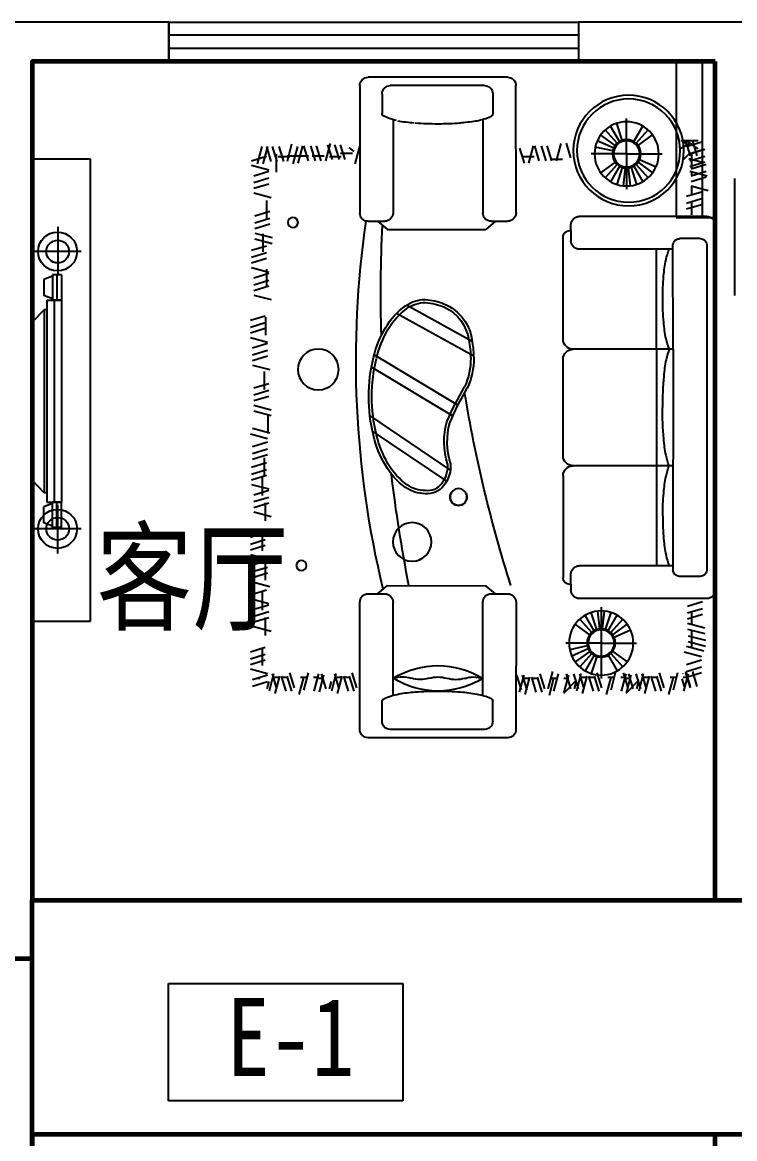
# Model space of a CAD drawing. Extents: x 1005722 to 1034128, y -625400 to -609800.
# Drawn here: x 1026875 to 1030525, y -615522 to -609800 of the extents above; entities that cross this region are included whole.
import ezdxf
from ezdxf.enums import TextEntityAlignment as Align

# ---------------------------------------------------------------- set-up
doc = ezdxf.new("R2010")
doc.units = 0
doc.header["$LTSCALE"] = 1000
doc.header["$MEASUREMENT"] = 0
doc.linetypes.add('HIDDEN', pattern=[7.5, 5, -2.5])
doc.layers.get('0').update_dxf_attribs({"linetype": 'CONTINUOUS'})
for name, color, linetype in [('Elec(电器)', 33, 'CONTINUOUS'), ('FUR', 8, 'CONTINUOUS'), ('Furniture(家具)', 8, 'CONTINUOUS'), ('WALL', 2, 'CONTINUOUS'), ('WINDOW', 4, 'CONTINUOUS'), ('文字注明', 211, 'CONTINUOUS')]:
    doc.layers.add(name, color=color, linetype=linetype)
for name, color, linetype, lineweight in [('GT_客厅', 2, 'CONTINUOUS', 60), ('GT_玄关', 40, 'CONTINUOUS', 60), ('GT_过道', 30, 'CONTINUOUS', 60), ('GT_餐厅', 3, 'CONTINUOUS', 60), ('文字标注', 121, 'CONTINUOUS', 0)]:
    doc.layers.add(name, color=color, linetype=linetype, lineweight=lineweight)
doc.styles.add('-黑体', font='simhei.ttf', dxfattribs={"width": 0.8})

# ---------------------------------------------------------------- blocks, each defined once
blk = doc.blocks.new('A$C31840BCA')
at = {"layer": 'FUR'}
for p, q in [((300.1, 2366.9), (0.1, 2366.9)), ((0.1, 2366.9), (0.1, 0)), ((300.1, 0), (300.1, 2366.9)), ((131.2, 2020.4), (131.2, 1770.6)), ((252.3, 1893.6), (7.7, 1893.6)), ((105.3, 1774.6), (105.3, 1644.6)), ((150.3, 1774.5), (105.3, 1774.6)), ((126.7, 1774.6), (126.6, 1644.6)), ((150.3, 1774.5), (150.3, 1644.5)), ((105.3, 1767.4), (60.3, 1750.2)), ((60.3, 1750.2), (60.3, 1669)), ((105.3, 1651.7), (60.3, 1669)), ((75.3, 1644.6), (75, 609.6)), ((75.3, 1644.6), (150.3, 1644.5)), ((150.3, 1644.5), (105.3, 1644.6)), ((112.9, 1644.6), (112.6, 609.6)), ((150.3, 1644.5), (150, 609.5)), ((62.2, 1596), (0.3, 1531.3)), ((62.2, 1596), (61.9, 658.1)), ((75.3, 1596), (62.2, 1596)), ((61.9, 658.1), (0, 722.9)), ((75, 658.1), (61.9, 658.1)), ((59.9, 504), (60, 585.2)), ((105, 602.4), (60, 585.2)), ((75, 609.6), (150, 609.5)), ((104.9, 479.6), (105, 609.6)), ((150, 609.5), (105, 609.6)), ((126.2, 479.6), (126.3, 609.6)), ((131.2, 346.4), (131.2, 596.2)), ((149.9, 479.5), (150, 609.5)), ((252.3, 473.2), (7.7, 473.2)), ((104.9, 486.7), (59.9, 504)), ((149.9, 479.5), (104.9, 479.6)), ((0.1, 0), (300.1, 0))]:
    blk.add_line(p, q, dxfattribs=at)
for centre, radius in [((130.5, 1894.3), 99.8), ((131.2, 1893.6), 58), ((130.5, 472.6), 99.8), ((131.2, 473.2), 58)]:
    blk.add_circle(centre, radius, dxfattribs=at)
blk = doc.blocks.new('1')
at = {"layer": 'Furniture(家具)'}
for p, q in [((-70335.6, -529641.1), (-70335.3, -528988)), ((-70292.8, -528945.5), (-69577.6, -528945.8)), ((-70173.8, -528988.1), (-69691.4, -528988.2)), ((-69535.1, -528988.3), (-69535.4, -529641.4)), ((-70216.3, -529030.6), (-70216.4, -529132.2)), ((-69648.9, -529030.8), (-69649, -529130)), ((-70902.4, -529338.1), (-70902.4, -529156.3)), ((-70165.3, -529162.6), (-70165.3, -529204.1)), ((-69705.3, -529162.7), (-69705.5, -529641.3)), ((-70951.1, -529284), (-71012.6, -529215.7)), ((-70938.8, -529275), (-70984.7, -529195.4)), ((-70879.9, -529268.9), (-70851.5, -529181.4)), ((-70866, -529275), (-70820, -529195.4)), ((-70853.7, -529284), (-70792.2, -529215.7)), ((-70165.3, -529204.1), (-70165.5, -529641.1)), ((-71209, -529300), (-71285.5, -529276.5)), ((-71239, -529271), (-71262.6, -529347.4)), ((-71203.7, -529271), (-71227.3, -529347.4)), ((-71216.2, -529297.8), (-71191.9, -529273.5)), ((-70961.3, -529295.3), (-71035.6, -529241.3)), ((-70843.5, -529295.3), (-70769.1, -529241.3)), ((-70835.9, -529308.5), (-70751.9, -529271.1)), ((-70591.9, -529282.7), (-70615.4, -529359.2)), ((-71226.7, -529338.1), (-71303.1, -529314.6)), ((-71220.8, -529338.1), (-71297.2, -529314.6)), ((-71192.1, -529368.2), (-71223.9, -529336.4)), ((-70902.4, -529338.1), (-71084.1, -529338.1)), ((-70968.6, -529326.5), (-70973.3, -529321.8)), ((-70902.4, -529338.1), (-70902.4, -529519.8)), ((-70902.4, -529338.1), (-70720.7, -529338.1)), ((-70831.2, -529322.9), (-70741.3, -529303.8)), ((-70543, -529373.3), (-70566.5, -529285.1)), ((-70519.4, -529373.3), (-70495.9, -529296.9)), ((-70490, -529373.3), (-70466.5, -529296.9)), ((-70454.7, -529373.3), (-70431.2, -529296.9)), ((-70401.8, -529385), (-70425.3, -529296.9)), ((-70378.2, -529385), (-70354.7, -529308.6)), ((-69533.6, -529300.4), (-69510, -529388.6)), ((-69506.2, -529325.7), (-69479.7, -529306.3)), ((-69497.4, -529336.8, 685.7), (-69436.7, -529336.8, 685.7)), ((-69459.6, -529367.4), (-69436.1, -529291)), ((-69430.2, -529367.4), (-69406.6, -529291)), ((-69394.9, -529367.4), (-69371.3, -529291)), ((-69360.9, -529373.3), (-69384.4, -529285.1)), ((-69337.4, -529373.3), (-69313.8, -529296.9)), ((-69308, -529373.3), (-69284.4, -529296.9)), ((-69272.7, -529373.3), (-69249.1, -529296.9)), ((-69219.7, -529385), (-69243.2, -529296.9)), ((-69215.1, -529300.4), (-69191.5, -529388.6)), ((-69185.7, -529288.6), (-69162.1, -529376.8)), ((-69121, -529300.4), (-69144.5, -529376.8)), ((-69085.7, -529300.4), (-69109.2, -529376.8)), ((-69108.8, -529431.6, 1371.4), (-69108.8, -529339.1, 1371.4)), ((-69056.2, -529300.4), (-69079.8, -529376.8)), ((-69062.3, -529300.4), (-69038.7, -529388.6)), ((-69032.8, -529300.4), (-69009.3, -529388.6)), ((-71232.6, -529414.6), (-71309, -529391.1)), ((-71226.7, -529373.4), (-71303.1, -529349.9)), ((-71226.7, -529402.8), (-71303.1, -529379.3)), ((-71220.8, -529361.6), (-71295.6, -529381.6)), ((-70968.9, -529367.7), (-71052.9, -529405.1)), ((-70961.3, -529380.8), (-71035.6, -529434.9)), ((-70951.1, -529392.1), (-71012.6, -529460.5)), ((-70853.7, -529392.1), (-70792.2, -529460.5)), ((-70843.5, -529380.8), (-70769.1, -529434.9)), ((-70572.9, -529367.1, 685.7), (-70512.2, -529367.1, 685.7)), ((-70427.9, -529353.6, 685.7), (-70367.2, -529353.6, 685.7)), ((-69440.1, -529353.6, 685.7), (-69379.4, -529353.6, 685.7)), ((-69352.4, -529350.2, 685.7), (-69291.8, -529350.2, 685.7)), ((-69271.5, -529350.2, 685.7), (-69210.9, -529350.2, 685.7)), ((-69224.3, -529350.2, 685.7), (-69163.7, -529350.2, 685.7)), ((-69177.1, -529353.6, 685.7), (-69116.5, -529353.6, 685.7)), ((-68980.1, -529396.9), (-69068.3, -529420.5)), ((-68980.1, -529373.4), (-69056.6, -529349.9)), ((-71226.7, -529426.4), (-71314.9, -529449.9)), ((-71232.6, -529449.9), (-71309, -529426.4)), ((-70938.8, -529401.1), (-70984.7, -529480.7)), ((-70924.9, -529407.3), (-70953.3, -529494.7)), ((-70910, -529410.4), (-70919.6, -529501.9)), ((-70894.8, -529410.4), (-70885.2, -529501.9)), ((-70886.1, -529409), (-70890.8, -529404.3)), ((-70879.9, -529407.3), (-70851.5, -529494.7)), ((-70866, -529401.1), (-70820, -529480.7)), ((-68991.9, -529449.9), (-69068.3, -529426.4)), ((-71232.6, -529502.8), (-71320.8, -529526.4)), ((-71232.6, -529479.3), (-71309, -529455.8)), ((-68991.9, -529485.2), (-69068.3, -529461.7)), ((-68991.9, -529514.6), (-69068.3, -529491.1)), ((-71209, -529555.8), (-71285.5, -529532.2)), ((-71209, -529591.1), (-71285.5, -529567.5)), ((-68991.9, -529538.1), (-69080.1, -529561.7)), ((-71209, -529620.5), (-71285.5, -529597)), ((-70165.5, -529615.2), (-70165.5, -529641.1)), ((-69058.8, -529669, 1371.4), (-69058.8, -529576.5, 1371.4)), ((-71313.2, -529659), (-70659.5, -529659.2)), ((-69626.2, -529683.2), (-69677.3, -529725.4)), ((-68997.8, -529655.8), (-69074.2, -529632.3)), ((-68997.8, -529691.1), (-69074.2, -529667.6)), ((-71356, -529700.8), (-71355.8, -531575.1)), ((-70617.2, -529728.3), (-70617.2, -529784.6)), ((-70617, -529732.5), (-70616.9, -529701.8)), ((-70617, -529731.4), (-70610.5, -529731.4)), ((-70208, -529683.7), (-70293.1, -529683.6)), ((-70230.4, -529683.6), (-70180.1, -529725.2)), ((-70135.7, -529725.2), (-70180.1, -529725.2)), ((-69677.3, -529725.4), (-70135.7, -529725.2)), ((-69577.9, -529683.9), (-69663, -529683.9)), ((-68997.8, -529720.5), (-69074.2, -529697)), ((-71279.3, -529772.8), (-71173.8, -529772.8)), ((-70576.8, -530288.4), (-70576.8, -529793.1)), ((-70576.5, -529904.6), (-70576.5, -529765.5)), ((-68997.8, -529744), (-69086, -529767.6)), ((-68997.8, -529773.4), (-69086, -529797)), ((-69039.8, -529840, 1371.4), (-69039.8, -529747.4, 1371.4)), ((-71314, -529806.7), (-71313.3, -531469.8)), ((-71140, -530339.6), (-71139.8, -529806.9)), ((-71139.8, -529827), (-70659.8, -529827.1)), ((-71054.9, -530052.4), (-71054.8, -529827)), ((-68980.1, -529832.3), (-69056.6, -529808.7)), ((-68980.1, -529867.6), (-69056.6, -529844)), ((-68980.1, -529897), (-69056.6, -529873.4)), ((-68980.1, -529920.5), (-69068.3, -529944)), ((-68991.9, -529973.5), (-69068.3, -529949.9)), ((-69059.2, -530021.2, 1371.4), (-69059.2, -529928.7, 1371.4)), ((-68991.9, -530008.8), (-69068.3, -529985.2)), ((-68991.9, -530038.2), (-69068.3, -530014.6)), ((-71055, -530339.6), (-71054.9, -530052.4)), ((-68991.9, -530061.7), (-69080.1, -530085.2)), ((-70110.3, -530299.1), (-69774.6, -530113.4)), ((-70118.5, -530374.4), (-69723.9, -530156.1)), ((-69052.7, -530267.3, 1371.4), (-69052.7, -530174.7, 1371.4)), ((-68974.3, -530191.1), (-69050.7, -530167.6)), ((-68974.3, -530226.4), (-69050.7, -530202.9)), ((-68974.3, -530255.8), (-69050.7, -530232.3)), ((-68974.3, -530279.4), (-69062.5, -530302.9)), ((-68986, -530332.3), (-69062.5, -530308.8)), ((-71140.2, -530339.6), (-70760.4, -530339.5)), ((-71140, -530339.4), (-71139.8, -531469.7)), ((-71140, -530339.4), (-71033, -530339.5)), ((-71055, -530339.5), (-71054.8, -531449.6)), ((-70760.4, -530339.5), (-70627.8, -530339.4)), ((-70037.8, -530626.9), (-69608.5, -530368.7)), ((-68986, -530367.6), (-69062.5, -530344.1)), ((-70576.7, -530885.9), (-70576.7, -530390.6)), ((-68986, -530420.5), (-69074.2, -530444.1)), ((-68986, -530397), (-69062.5, -530373.5)), ((-70010.7, -530681.3), (-69594.6, -530431.1)), ((-69046.3, -530545.6, 1371.4), (-69046.3, -530453.1, 1371.4)), ((-68991.9, -530538.2), (-69068.3, -530514.7)), ((-68991.9, -530573.5), (-69068.3, -530550)), ((-68991.9, -530602.9), (-69068.3, -530579.4)), ((-68991.9, -530626.4), (-69080.1, -530650)), ((-68991.9, -530655.9), (-69080.1, -530679.4)), ((-69999.2, -530958.6), (-69586.9, -530680)), ((-69065.7, -530772.2, 1371.4), (-69065.7, -530679.7, 1371.4)), ((-69980.2, -531016.6), (-69599.6, -530759.3)), ((-68986, -530744.1), (-69074.2, -530767.6)), ((-68974.3, -530773.5), (-69062.5, -530797)), ((-68986, -530838.2), (-69062.5, -530814.7)), ((-68986, -530873.5), (-69062.5, -530850)), ((-68986, -530902.9), (-69062.5, -530879.4)), ((-71140, -530937.1), (-70760.3, -530937)), ((-70760.3, -530937), (-70627.7, -530936.9)), ((-68980.1, -530944.1), (-69056.6, -530920.6)), ((-69046.3, -530988.4, 1371.4), (-69046.3, -530895.8, 1371.4)), ((-70576.7, -530987.9), (-70576.5, -531511.1)), ((-68980.1, -530979.4), (-69056.6, -530955.9)), ((-68980.1, -531008.8), (-69056.6, -530985.3)), ((-69036.9, -531089.8, 1371.4), (-69036.9, -530997.2, 1371.4)), ((-68980.1, -531032.4), (-69068.3, -531055.9)), ((-68991.9, -531085.3), (-69068.3, -531061.8)), ((-68991.9, -531120.6), (-69068.3, -531097.1)), ((-68991.9, -531150), (-69068.3, -531126.5)), ((-69051.9, -531219.3, 1371.4), (-69051.9, -531126.8, 1371.4)), ((-68991.9, -531173.5), (-69080.1, -531197.1)), ((-68974.3, -531303), (-69050.7, -531279.4)), ((-69036.9, -531373.3, 1371.4), (-69036.9, -531280.8, 1371.4)), ((-68974.3, -531338.3), (-69050.7, -531314.7)), ((-68974.3, -531391.2), (-69062.5, -531414.7)), ((-68974.3, -531367.7), (-69050.7, -531344.1)), ((-71139.8, -531449.6), (-70659.8, -531449.4)), ((-68986, -531444.2), (-69062.5, -531420.6)), ((-68986, -531479.5), (-69062.5, -531455.9)), ((-69051, -531523.8, 685.7), (-69051, -531431.3, 685.7)), ((-71279.3, -531503.8), (-71173.8, -531503.7)), ((-70617.2, -531548.3), (-70617.2, -531491.9)), ((-68986, -531508.9), (-69062.5, -531485.3)), ((-70617, -531544.1), (-70616.9, -531574.8)), ((-70617, -531545.2), (-70610.5, -531545.2)), ((-70230.4, -531592.9), (-70180.1, -531551.4)), ((-69677.3, -531551.2), (-70180.1, -531551.4)), ((-69626.2, -531593.4), (-69677.3, -531551.2)), ((-68986, -531532.4), (-69074.2, -531555.9)), ((-71313.2, -531617.6), (-70659.5, -531617.4)), ((-70208, -531592.9), (-70293.1, -531593)), ((-69577.9, -531592.7), (-69663, -531592.7)), ((-68980.1, -531619.7), (-69068.3, -531643.2)), ((-68980.1, -531596.1), (-69056.6, -531572.6)), ((-69036.9, -531677.1, 1371.4), (-69036.9, -531584.5, 1371.4)), ((-71214.9, -531655.9), (-71291.4, -531632.4)), ((-71214.9, -531691.2), (-71291.4, -531667.7)), ((-70779.5, -531773), (-70789.1, -531681.5)), ((-70771.9, -531662.4), (-70771.9, -532027.1)), ((-70764.3, -531773), (-70754.7, -531681.5)), ((-70335.6, -531635.5), (-70335.3, -532288.6)), ((-70165.3, -532114), (-70165.5, -531635.4)), ((-69705.3, -532113.9), (-69705.5, -531635.2)), ((-69535.1, -532288.3), (-69535.4, -531635.2)), ((-68991.9, -531672.6), (-69068.3, -531649.1)), ((-68991.9, -531707.9), (-69068.3, -531684.4)), ((-71214.9, -531720.6), (-71291.4, -531697.1)), ((-70820.6, -531791.3), (-70882.1, -531723)), ((-70808.3, -531782.3), (-70854.2, -531702.7)), ((-70794.4, -531776.1), (-70822.8, -531688.7)), ((-70749.4, -531776.1), (-70721, -531688.7)), ((-70735.5, -531782.3), (-70689.5, -531702.7)), ((-70723.2, -531791.3), (-70661.7, -531723)), ((-68991.9, -531737.3), (-69068.3, -531713.8)), ((-69051.9, -531806.6, 1371.4), (-69051.9, -531714.1, 1371.4)), ((-71214.9, -531744.2), (-71303.1, -531767.7)), ((-71214.9, -531773.6), (-71303.1, -531797.1)), ((-71236.6, -531869.2), (-71236.6, -531779.4)), ((-70838.4, -531815.8), (-70922.3, -531778.4)), ((-70830.8, -531802.6), (-70905.1, -531748.5)), ((-70713, -531802.6), (-70638.6, -531748.5)), ((-68991.9, -531760.8), (-69080.1, -531784.4)), ((-71217.6, -531808), (-71305.8, -531831.5)), ((-71217.6, -531837.4), (-71305.8, -531861)), ((-70771.9, -531845.4), (-70953.6, -531845.4)), ((-70771.9, -531845.4), (-70590.2, -531845.4)), ((-71209, -531861.8), (-71297.2, -531885.4)), ((-71197.3, -531891.2), (-71285.5, -531914.8)), ((-70830.8, -531888.1), (-70905.1, -531942.2)), ((-70820.6, -531899.4), (-70882.1, -531967.7)), ((-70808.3, -531908.4), (-70854.2, -531988)), ((-70749.4, -531914.6), (-70721, -532002)), ((-70735.5, -531908.4), (-70689.5, -531988)), ((-70723.2, -531899.4), (-70661.7, -531967.7)), ((-70713, -531888.1), (-70638.6, -531942.2)), ((-70705.4, -531875), (-70621.4, -531912.3)), ((-70700.7, -531860.5), (-70610.8, -531879.6)), ((-68974.3, -531890.3), (-69050.7, -531866.7)), ((-68974.3, -531925.6), (-69050.7, -531902)), ((-69036.9, -531960.6, 1371.4), (-69036.9, -531868.1, 1371.4)), ((-71209, -531956), (-71285.5, -531932.4)), ((-71209, -531991.3), (-71285.5, -531967.7)), ((-68974.3, -531955), (-69050.7, -531931.5)), ((-71209, -532020.7), (-71285.5, -531997.1)), ((-71239, -531991.7), (-71262.6, -532068.1)), ((-71204.1, -531998.1), (-71227.7, -532074.5)), ((-71203.7, -531991.7), (-71227.3, -532068.1)), ((-71217.1, -532004), (-71193.6, -532092.2)), ((-71163.7, -531998.1), (-71140.1, -532086.3)), ((-71140.5, -532021.6), (-71117, -532109.8)), ((-71069.6, -531998.1), (-71093.1, -532074.5)), ((-71055.7, -532015.8), (-71079.3, -532092.2)), ((-71026.3, -532015.8), (-71049.9, -532092.2)), ((-71017, -532015.8), (-70993.5, -532104)), ((-70979.4, -532004), (-71002.9, -532080.4)), ((-70987.6, -532004), (-70964, -532092.2)), ((-70950, -532004), (-70973.5, -532080.4)), ((-70911.3, -532003.4), (-70934.9, -532079.9)), ((-70924.3, -532009.3), (-70900.8, -532097.5)), ((-70884.7, -531998.1), (-70908.3, -532074.5)), ((-70897.7, -532004), (-70874.1, -532092.2)), ((-70844.3, -531998.1), (-70820.7, -532086.3)), ((-70821.1, -532021.6), (-70797.6, -532109.8)), ((-70750.1, -531998.1), (-70773.7, -532074.5)), ((-70736.3, -532015.8), (-70759.9, -532092.2)), ((-70706.9, -532015.8), (-70730.4, -532092.2)), ((-70697.6, -532015.8), (-70674, -532104)), ((-70660, -532004), (-70683.5, -532080.4)), ((-70668.2, -532004), (-70644.6, -532092.2)), ((-70630.5, -532004), (-70654.1, -532080.4)), ((-70591.9, -532003.4), (-70615.4, -532079.9)), ((-70604.9, -532009.3), (-70581.3, -532097.5)), ((-70551.4, -532003.4), (-70527.9, -532091.6)), ((-70528.3, -532027), (-70504.7, -532115.2)), ((-70522, -531991.7), (-70498.5, -532079.9)), ((-70457.3, -532003.4), (-70480.9, -532079.9)), ((-70443.5, -532021.1), (-70467, -532097.5)), ((-70414.1, -532021.1), (-70437.6, -532097.5)), ((-70404.8, -532021.1), (-70381.2, -532109.3)), ((-70367.1, -532009.3), (-70390.7, -532085.7)), ((-70375.3, -532009.3), (-70351.8, -532097.5)), ((-70337.7, -532009.3), (-70361.3, -532085.7)), ((-69495, -531998.1), (-69518.5, -532074.5)), ((-69481.2, -532015.8), (-69504.7, -532092.2)), ((-69451.8, -532015.8), (-69475.3, -532092.2)), ((-69442.4, -532015.8), (-69418.9, -532104)), ((-69404.8, -532004), (-69428.3, -532080.4)), ((-69413, -532004), (-69389.5, -532092.2)), ((-69336.8, -532003.4), (-69360.3, -532079.9)), ((-69349.7, -532009.3), (-69326.2, -532097.5)), ((-69323.1, -532004), (-69299.6, -532092.2)), ((-69269.7, -531998.1), (-69246.1, -532086.3)), ((-69246.5, -532021.6), (-69223, -532109.8)), ((-69175.5, -531998.1), (-69199.1, -532074.5)), ((-69161.7, -532015.8), (-69185.3, -532092.2)), ((-69132.3, -532015.8), (-69155.9, -532092.2)), ((-69123, -532015.8), (-69099.5, -532104)), ((-69085.4, -532004), (-69108.9, -532080.4)), ((-69093.6, -532004), (-69070, -532092.2)), ((-68974.3, -531978.5), (-69062.5, -532002)), ((-68986, -532031.5), (-69062.5, -532007.9)), ((-71186, -532029.7), (-71197.8, -532068.1)), ((-70962.4, -532043), (-70952.5, -532079.9)), ((-70899.5, -532101.6), (-70961.3, -532039.7)), ((-70642.9, -532043), (-70633.1, -532079.9)), ((-70580, -532101.6), (-70641.9, -532039.7)), ((-69387.8, -532043), (-69377.9, -532079.9)), ((-69068.4, -532043), (-69058.5, -532079.9)), ((-68986, -532066.8), (-69062.5, -532043.2)), ((-70216.3, -532246), (-70216.4, -532144.3)), ((-69648.9, -532245.8), (-69649, -532146.6)), ((-70173.8, -532288.5), (-69691.4, -532288.3)), ((-70292.8, -532331.1), (-69577.6, -532330.8))]:
    blk.add_line(p, q, dxfattribs=at)
for points in [[(-71236.6, -529413.3), (-71236.6, -529333.3)], [(-71236.6, -529448.6), (-71236.6, -529429)], [(-71236.6, -529547.3), (-71236.6, -529503.9)], [(-71236.6, -529651.4), (-71236.6, -529582.6)], [(-71236.6, -531750), (-71236.6, -531684.6)], [(-71192.3, -532019.9), (-71210.9, -532019.9)], [(-71125.3, -532019.9), (-71157.9, -532019.9)], [(-71027.6, -532019.9), (-71057, -532019.9)], [(-70983.3, -532019.9), (-71015.9, -532019.9)], [(-70984.3, -532019.9), (-71014.4, -532019.9)], [(-70899.5, -532025.2), (-70918.1, -532025.2)], [(-70872.9, -532019.9), (-70891.4, -532019.9)], [(-70805.9, -532019.9), (-70838.4, -532019.9)], [(-70708.2, -532019.9), (-70737.6, -532019.9)], [(-70663.9, -532019.9), (-70696.5, -532019.9)], [(-70664.9, -532019.9), (-70695, -532019.9)], [(-70580.1, -532025.2), (-70598.6, -532025.2)], [(-70513.1, -532025.2), (-70545.6, -532025.2)], [(-70415.4, -532025.2), (-70444.8, -532025.2)], [(-70371.1, -532025.2), (-70403.7, -532025.2)], [(-70372.1, -532025.2), (-70402.2, -532025.2)], [(-69453, -532019.9), (-69482.4, -532019.9)], [(-69408.8, -532019.9), (-69441.3, -532019.9)], [(-69409.7, -532019.9), (-69439.8, -532019.9)], [(-69324.9, -532025.2), (-69343.5, -532025.2)], [(-69298.3, -532019.9), (-69316.9, -532019.9)], [(-69231.3, -532019.9), (-69263.9, -532019.9)], [(-69133.6, -532019.9), (-69163, -532019.9)], [(-69089.3, -532019.9), (-69121.9, -532019.9)], [(-69090.3, -532019.9), (-69120.4, -532019.9)], [(-69005.5, -532025.2), (-69024, -532025.2)]]:
    blk.add_lwpolyline(points, dxfattribs=at)
for points in [[(-71087.1, -530083.1, 0.02107), (-71092, -529964.9, 0.029233), (-71104.1, -529880.4, 0.045778), (-71120.2, -529827, 0.201615)], [(-71121.2, -530341, 0.047423), (-71104.3, -530285.6, 0.029233), (-71092.1, -530201.2, 0.02107), (-71087.1, -530083.1, 0.02107)], [(-71120, -530339.6, 0.00246), (-71121.2, -530336.8)], [(-71121.2, -530337.9, -0.047423), (-71104.3, -530393.2, -0.029233), (-71092.1, -530477.6, -0.017749), (-71085.5, -530638.3, -0.02107)], [(-71087.1, -531193.5, -0.02107), (-71092, -531311.7, -0.029233), (-71104.1, -531396.1, -0.045778), (-71120.2, -531449.6, -0.201615)]]:
    blk.add_lwpolyline(points, format="xyb", dxfattribs=at)
for centre, radius in [((-70912.5, -529321.5), 283.5), ((-70912.5, -529321.5), 264.6), ((-70902.4, -529338.1), 164.7), ((-70902.4, -529338.1), 72.8), ((-70902.4, -529338.1), 67.2), ((-69192.4, -529689.5), 26), ((-69322.3, -530443.3), 104.7), ((-70041, -531097.1), 43.3), ((-69803.2, -531327.1), 98.8), ((-69235.7, -531448.4), 26), ((-70771.9, -531845.4), 164.7), ((-70771.9, -531845.4), 72.8), ((-70771.9, -531845.4), 67.2)]:
    blk.add_circle(centre, radius, dxfattribs=at)
for centre, radius, start, end in [((-70292.8, -528988), 42.5, 89.9772, 179.9772), ((-70173.8, -529030.6), 42.5, 89.9772, 179.9772), ((-69691.5, -529030.8), 42.5, 359.9772, 89.9772), ((-69577.6, -528988.3), 42.5, 359.9772, 89.9772), ((-70199.3, -529132.2), 17, 179.9772, 246.2626), ((-70075.5, -528850.7), 324.6, 246.2626, 259.4626), ((-69795.1, -528850.8), 324.6, 282.7265, 294.8183), ((-69666, -529130), 17, 294.8183, 359.9772), ((-69991.4, -528398.5), 784.5, 259.4626, 260.1637), ((-69986.4, -528398.5), 784.5, 259.5083, 265.6266), ((-69934.8, -527666.3), 1518.9, 265.581, 269.9772), ((-69934.8, -527666.3), 1518.9, 269.9772, 274.3734), ((-69873.8, -528398.5), 784.5, 274.419, 280.5374), ((-71313.1, -529701.9), 42.9, 90.2118, 181.5543), ((-70659.5, -529701.7), 42.5, 359.9772, 89.9772), ((-70293.1, -529641.1), 42.5, 179.9772, 269.9772), ((-70208, -529641.1), 42.5, 269.9772, 359.9772), ((-69662.9, -529641.3), 42.5, 179.9772, 269.9772), ((-74516.4, -530398.9), 5000.5, 346.4601, 8.2361), ((-69577.9, -529641.4), 42.5, 269.9772, 359.9772), ((-70610.5, -529765.4), 34, 359.9772, 89.9772), ((-77390.3, -530064.1), 7747.5, 358.48458, 2.66537), ((-71278.8, -529808), 35.2, 90.762, 182.1128), ((-71173.8, -529806.9), 34, 359.9772, 89.9772), ((-70659.7, -529784.6), 42.5, 269.9772, 359.9772), ((-69873.9, -530325.9), 238.3, 112.8218, 174.6616), ((-69875.2, -530323.3), 220.1, 115.1461, 172.2579), ((-69846.9, -530411.7), 312.4, 94.2656, 112.949), ((-69846.9, -530411.7), 328, 94.1606, 111.3527), ((-69870.7, -530259.1), 174.6, 54.5394, 90), ((-69870.7, -530259.1), 159, 54.5394, 89.7981), ((-69980.4, -530413.2), 348.1, 30.1802, 54.5394), ((-69980.4, -530413.2), 363.7, 30.1802, 54.5394), ((-70155.9, -530515.2), 551.1, 13.5438, 30.1802), ((-70155.9, -530515.2), 566.7, 13.5438, 30.1802), ((-70627.8, -530288.4), 51, 269.9772, 359.9772), ((-69656.2, -530386.6), 462.4, 169.6711, 179.7035), ((-69656.2, -530386.6), 446.9, 167.9894, 179.717), ((-70627.7, -530390.7), 51, 0.0228, 90.0228), ((-69771.2, -530390.7), 347.6, 178.9292, 205.3173), ((-69771.2, -530390.7), 332, 178.911, 205.2036), ((-70434.3, -530582.3), 837.4, 0, 13.5438), ((-70434.3, -530582.3), 853, 0, 13.5438), ((-71530.5, -531381.2), 1672.4, 23.4078, 30.2238), ((-71530.5, -531381.2), 1688, 23.368, 30.2008), ((-77073.4, -529406.3), 7095.9, 342.4045, 350.62493), ((-70434.3, -530582.3), 837.4, 346.4562, 0), ((-70434.3, -530582.3), 853, 346.4562, 0), ((-73351, -530625.4), 2265.5, 355.6079, 359.6752), ((-70362.6, -530813.4), 395.1, 343.2926, 14.9117), ((-70362.6, -530813.4), 379.5, 343.0568, 14.739), ((-71819.5, -530737.2), 730, 348.451, 355.1489), ((-70155.9, -530649.3), 551.1, 329.8198, 346.4562), ((-70155.9, -530649.3), 566.7, 329.8198, 346.4562), ((-71403.8, -530822.2), 305.7, 337.5906, 348.451), ((-71403.8, -531052.1), 305.7, 11.549, 22.4094), ((-71403.8, -530823.4), 305.7, 337.6363, 338.2001), ((-70627.7, -530885.9), 51, 269.9772, 359.9772), ((-70627.7, -530988), 51, 0.0228, 90.0228), ((-69841.1, -530939.1), 159.2, 174.5527, 218.737), ((-69841.1, -530939.1), 143.6, 175.1564, 218.8448), ((-69980.4, -530751.4), 348.1, 305.4606, 329.8198), ((-69980.4, -530751.4), 363.7, 305.4606, 329.8198), ((-71819.5, -531137.1), 730, 4.8511, 11.549), ((-77390.3, -530064.1), 7747.5, 348.93369, 353.21581), ((-69881.8, -530976.2), 104.3, 216.7801, 276.0749), ((-69881.8, -530976.2), 88.8, 216.6107, 276.6001), ((-69870.7, -530905.4), 159, 269.6966, 305.4606), ((-69870.7, -530905.4), 174.6, 270, 305.4606), ((-72491.1, -531194.1), 1404, 0.0228, 4.8511), ((-70041, -531097.1), 43.3, 153.5911, 30.5804), ((-70659.7, -531492), 42.5, 0.0228, 90.0228), ((-71278.8, -531468.5), 35.2, 177.8872, 269.238), ((-71173.8, -531469.7), 34, 270.0228, 0.0228), ((-70610.5, -531511.1), 34, 270.0228, 0.0228), ((-71313.3, -531575.1), 42.5, 180.0228, 270.0228), ((-70659.5, -531574.8), 42.5, 270.0228, 0.0228), ((-70293.1, -531635.5), 42.5, 90.0228, 180.0228), ((-70208, -531635.4), 42.5, 0.0228, 90.0228), ((-69662.9, -531635.2), 42.5, 90.0228, 180.0228), ((-69577.9, -531635.2), 42.5, 0.0228, 90.0228), ((-69934.9, -532395.3), 434.1, 58.3297, 121.888), ((-73908.3, -530951.7), 2911.9, 338.8365, 338.8713), ((-69936.3, -531657.3), 434.1, 238.3297, 301.888), ((-70117.8, -532170.6), 151.1, 72.5078, 107.7098), ((-70027, -531882.5), 151.1, 252.5078, 287.7098), ((-69935.1, -532170.3), 151.1, 72.5078, 107.7098), ((-69844.3, -531882.1), 151.1, 252.5078, 287.7098), ((-69752.4, -532169.9), 151.1, 72.5078, 107.7098), ((-70199.3, -532144.3), 17, 113.7374, 180.0228), ((-70075.5, -532425.9), 324.6, 100.5374, 113.7374), ((-69991.4, -532878.1), 784.5, 94.419, 100.5374), ((-69934.8, -533610.3), 1518.9, 90.0228, 94.419), ((-69934.8, -533610.3), 1518.9, 85.6266, 90.0228), ((-69878.8, -532878), 784.5, 79.5083, 85.6266), ((-69795.1, -532425.7), 324.6, 65.1817, 79.5083), ((-69666, -532146.6), 17, 0.0228, 65.1817), ((-70173.8, -532246), 42.5, 180.0228, 270.0228), ((-69691.5, -532245.8), 42.5, 270.0228, 0.0228), ((-70292.8, -532288.6), 42.5, 180.0228, 270.0228), ((-69577.6, -532288.3), 42.5, 270.0228, 0.0228)]:
    blk.add_arc(centre, radius, start, end, dxfattribs=at)
blk = doc.blocks.new('*U27')
at = {"linetype": 'HIDDEN', "ltscale": 0.3}
blk.add_line((0, -116.7), (800, -116.7), dxfattribs=at)
for p, q in [((407.6, -137.1), (407.6, -226.7)), ((447.9, -137.6), (407.6, -195.8)), ((445.3, -226.2), (419.6, -178.5))]:
    blk.add_line(p, q)
blk.add_lwpolyline([(800, -50), (0, -50), (0, -250), (800, -250)], close=True, dxfattribs=at)
blk = doc.blocks.new('$TCHSYS$WIN2D')
for p, q in [((-0.5, 0.5), (0.5, 0.5)), ((-0.5, 0.5), (-0.5, -0.5)), ((0.5, 0.5), (0.5, -0.5)), ((0.5, 0.1667), (-0.5, 0.1667)), ((0.5, -0.1667), (-0.5, -0.1667)), ((-0.5, -0.5), (0.5, -0.5))]:
    blk.add_line(p, q)

msp = doc.modelspace()

# ---------------------------------------------------------------- linework, layer by layer
at = {"layer": 'Furniture(家具)'}
msp.add_line((1030525, -611200.2), (1030525, -610600.2), dxfattribs=at)
at = {"layer": 'GT_客厅'}
msp.add_lwpolyline([(1030425, -610000.2), (1026925, -610000.2), (1026925, -614300.2), (1030425, -614300.2), (1030425, -610000.2)], dxfattribs=at)
at = {"layer": 'GT_玄关'}
msp.add_lwpolyline([(1025125, -614600.2), (1025125, -615900.2), (1026925, -615900.2), (1026925, -614600.2), (1025125, -614600.2)], dxfattribs=at)
at = {"layer": 'GT_过道'}
msp.add_lwpolyline([(1031625, -614300.2), (1031625, -615500.2), (1026925, -615500.2), (1026925, -614300.2), (1031625, -614300.2)], dxfattribs=at)
at = {"layer": 'GT_餐厅'}
msp.add_lwpolyline([(1026925, -617700.2), (1030425, -617700.2), (1030425, -615500.2), (1026925, -615500.2), (1026925, -617700.2)], dxfattribs=at)
at = {"layer": 'WALL'}
for p, q in [((1027625, -609800.2), (1026725, -609800.2)), ((1027625, -610000.2), (1027625, -609800.2)), ((1030625, -609800.2), (1029725, -609800.2)), ((1029725, -609800.2), (1029725, -610000.2)), ((1026925, -610000.2), (1027625, -610000.2)), ((1026925, -611200.2), (1026925, -610000.2)), ((1029725, -610000.2), (1030425, -610000.2)), ((1030425, -610500.2), (1030425, -610000.2)), ((1030425, -610500.2), (1030425, -614300.2)), ((1026925, -611200.2), (1026925, -614600.2)), ((1030425, -614300.2), (1030625, -614300.2)), ((1026725, -614600.2), (1026925, -614600.2)), ((1030625, -615500.2), (1030425, -615500.2)), ((1030425, -615500.2), (1030425, -617700.2))]:
    msp.add_line(p, q, dxfattribs=at)
at = {"layer": '文字注明'}
for p, q in [((1027624.4, -615327.4), (1027624.4, -614727.4)), ((1027624.4, -614727.4), (1028824.4, -614727.4)), ((1028824.4, -614727.4), (1028824.4, -615327.4)), ((1028824.4, -615327.4), (1027624.4, -615327.4))]:
    msp.add_line(p, q, dxfattribs=at)

# ---------------------------------------------------------------- block references
at = {"rotation": 1.33402132e-08}
msp.add_blockref('A$C31840BCA', (1026924.9, -612869.2), dxfattribs=at)
at = {"layer": 'Elec(电器)', "rotation": 270}
msp.add_blockref('*U27', (1030475, -610000.2), dxfattribs=at)
at = {"layer": 'Furniture(家具)', "xscale": -1, "rotation": 6.67010447e-08}
msp.add_blockref('1', (959069.1, -81136.3), dxfattribs=at)
at = {"layer": 'WINDOW', "xscale": 2100, "yscale": 200, "zscale": 2100, "rotation": 359.9999999730167}
msp.add_blockref('$TCHSYS$WIN2D', (1028675, -609900.2), dxfattribs=at)

# ---------------------------------------------------------------- texts
at = {"layer": '文字标注', "style": '-黑体', "width": 0.8}
msp.add_text('客厅', height=450, dxfattribs=at).set_placement((1027745.7, -612870.6), align=Align.CENTER)
at = {"layer": '文字注明', "style": '-黑体', "width": 0.8}
msp.add_text('E-1', height=400, rotation=0, dxfattribs=at).set_placement((1027923.7, -615200.6))

doc.saveas('drawing.dxf')
